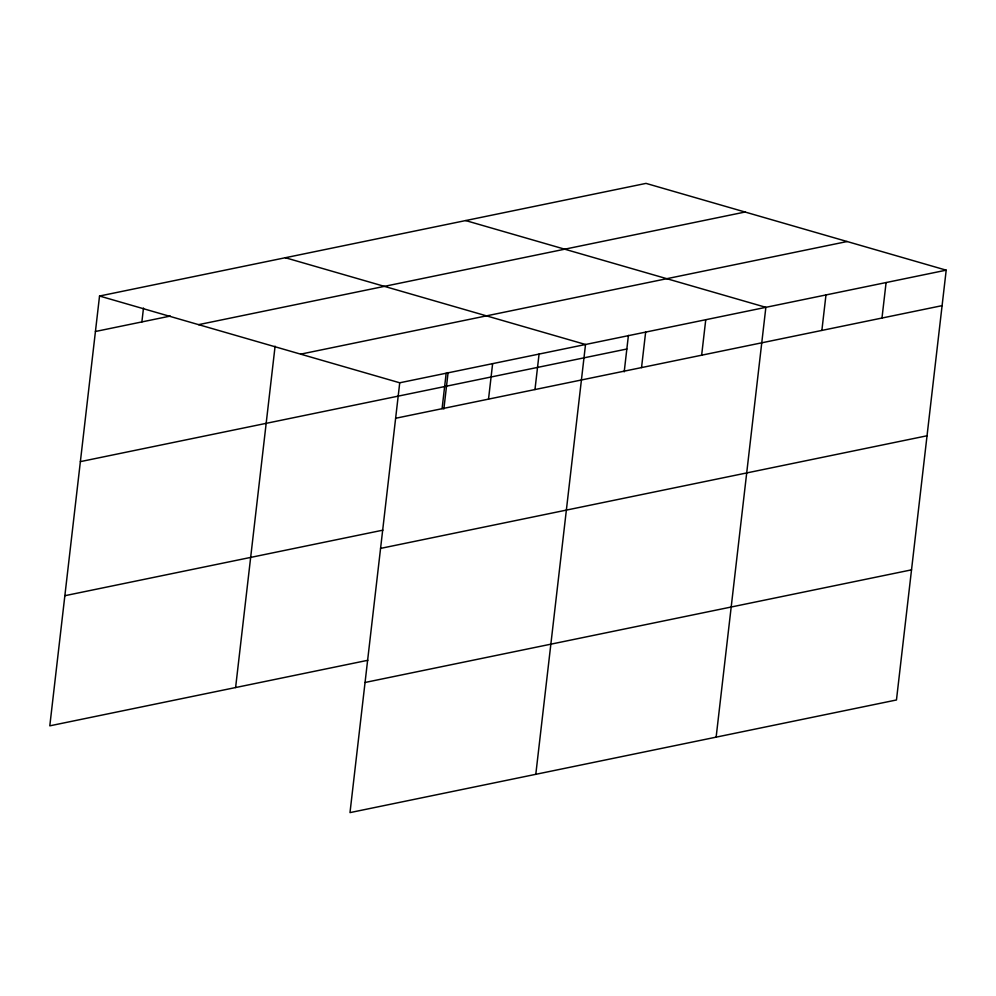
<?xml version="1.0" encoding="UTF-8"?>
<svg xmlns="http://www.w3.org/2000/svg" width="996" height="996" viewBox="0 0 996 996"><rect width="100%" height="100%" fill="white"/><g stroke="black" fill="none" stroke-linecap="round" stroke-linejoin="round"><path stroke-width="1.49" d="M946.2 270.165L399.732 382.788L349.994 812.612L896.462 699.976L946.2 270.165L646.006 183.389L99.538 296.024L49.8 725.835L367.848 660.286M141.88 321.92L143.486 308.038M235.604 687.551L275.095 346.172M442.075 408.696L446.171 373.214M443.867 409.02L448.088 372.554M488.526 399.122L492.622 363.64M534.976 389.548L539.073 354.066M535.798 774.315L585.524 344.492L285.329 257.727M624.206 371.857L628.414 335.391M641.536 367.586L645.645 332.104M701.645 355.199L705.753 319.716M716.136 737.152L765.862 307.328L465.667 220.564M821.874 330.423L825.97 294.941M881.983 318.035L886.091 282.553M95.429 331.494L170.341 316.056M198.59 324.646L745.07 212.024M300.668 354.153L847.135 241.53M80.365 461.634L626.845 349.011M395.624 418.27L942.092 305.648M64.852 595.708L382.9 530.158M380.559 548.398L927.039 435.775M365.046 682.472L911.527 569.849M99.538 296.024L399.732 382.788"/></g></svg>
